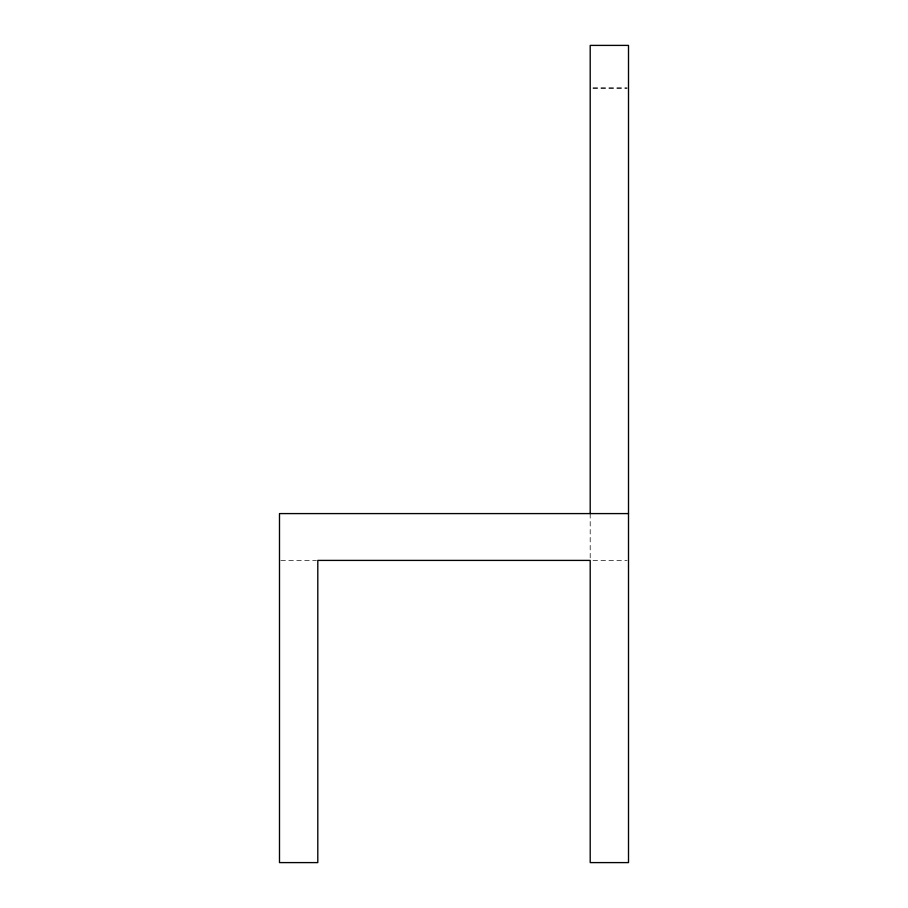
<?xml version="1.0" encoding="UTF-8"?>
<svg xmlns="http://www.w3.org/2000/svg" width="908" height="908" viewBox="0 0 908 908"><rect width="100%" height="100%" fill="white"/><g stroke="black" fill="none" stroke-linecap="round" stroke-linejoin="round"><path stroke-width="0.68" stroke-dasharray="4.54 3.41" d="M593.038 87.963L627.087 87.963M593.038 88.167L627.087 88.167M280.867 560.406L316.427 560.406M593.038 560.406L627.087 560.406M590.2 513.587L590.2 559.033"/><path stroke-width="1.36" d="M628.506 513.587L279.494 513.587L279.494 862.6L317.8 862.6L317.8 560.406L590.2 560.406L590.2 862.6L628.506 862.6L628.506 45.4L590.2 45.4L590.2 513.587"/></g></svg>
